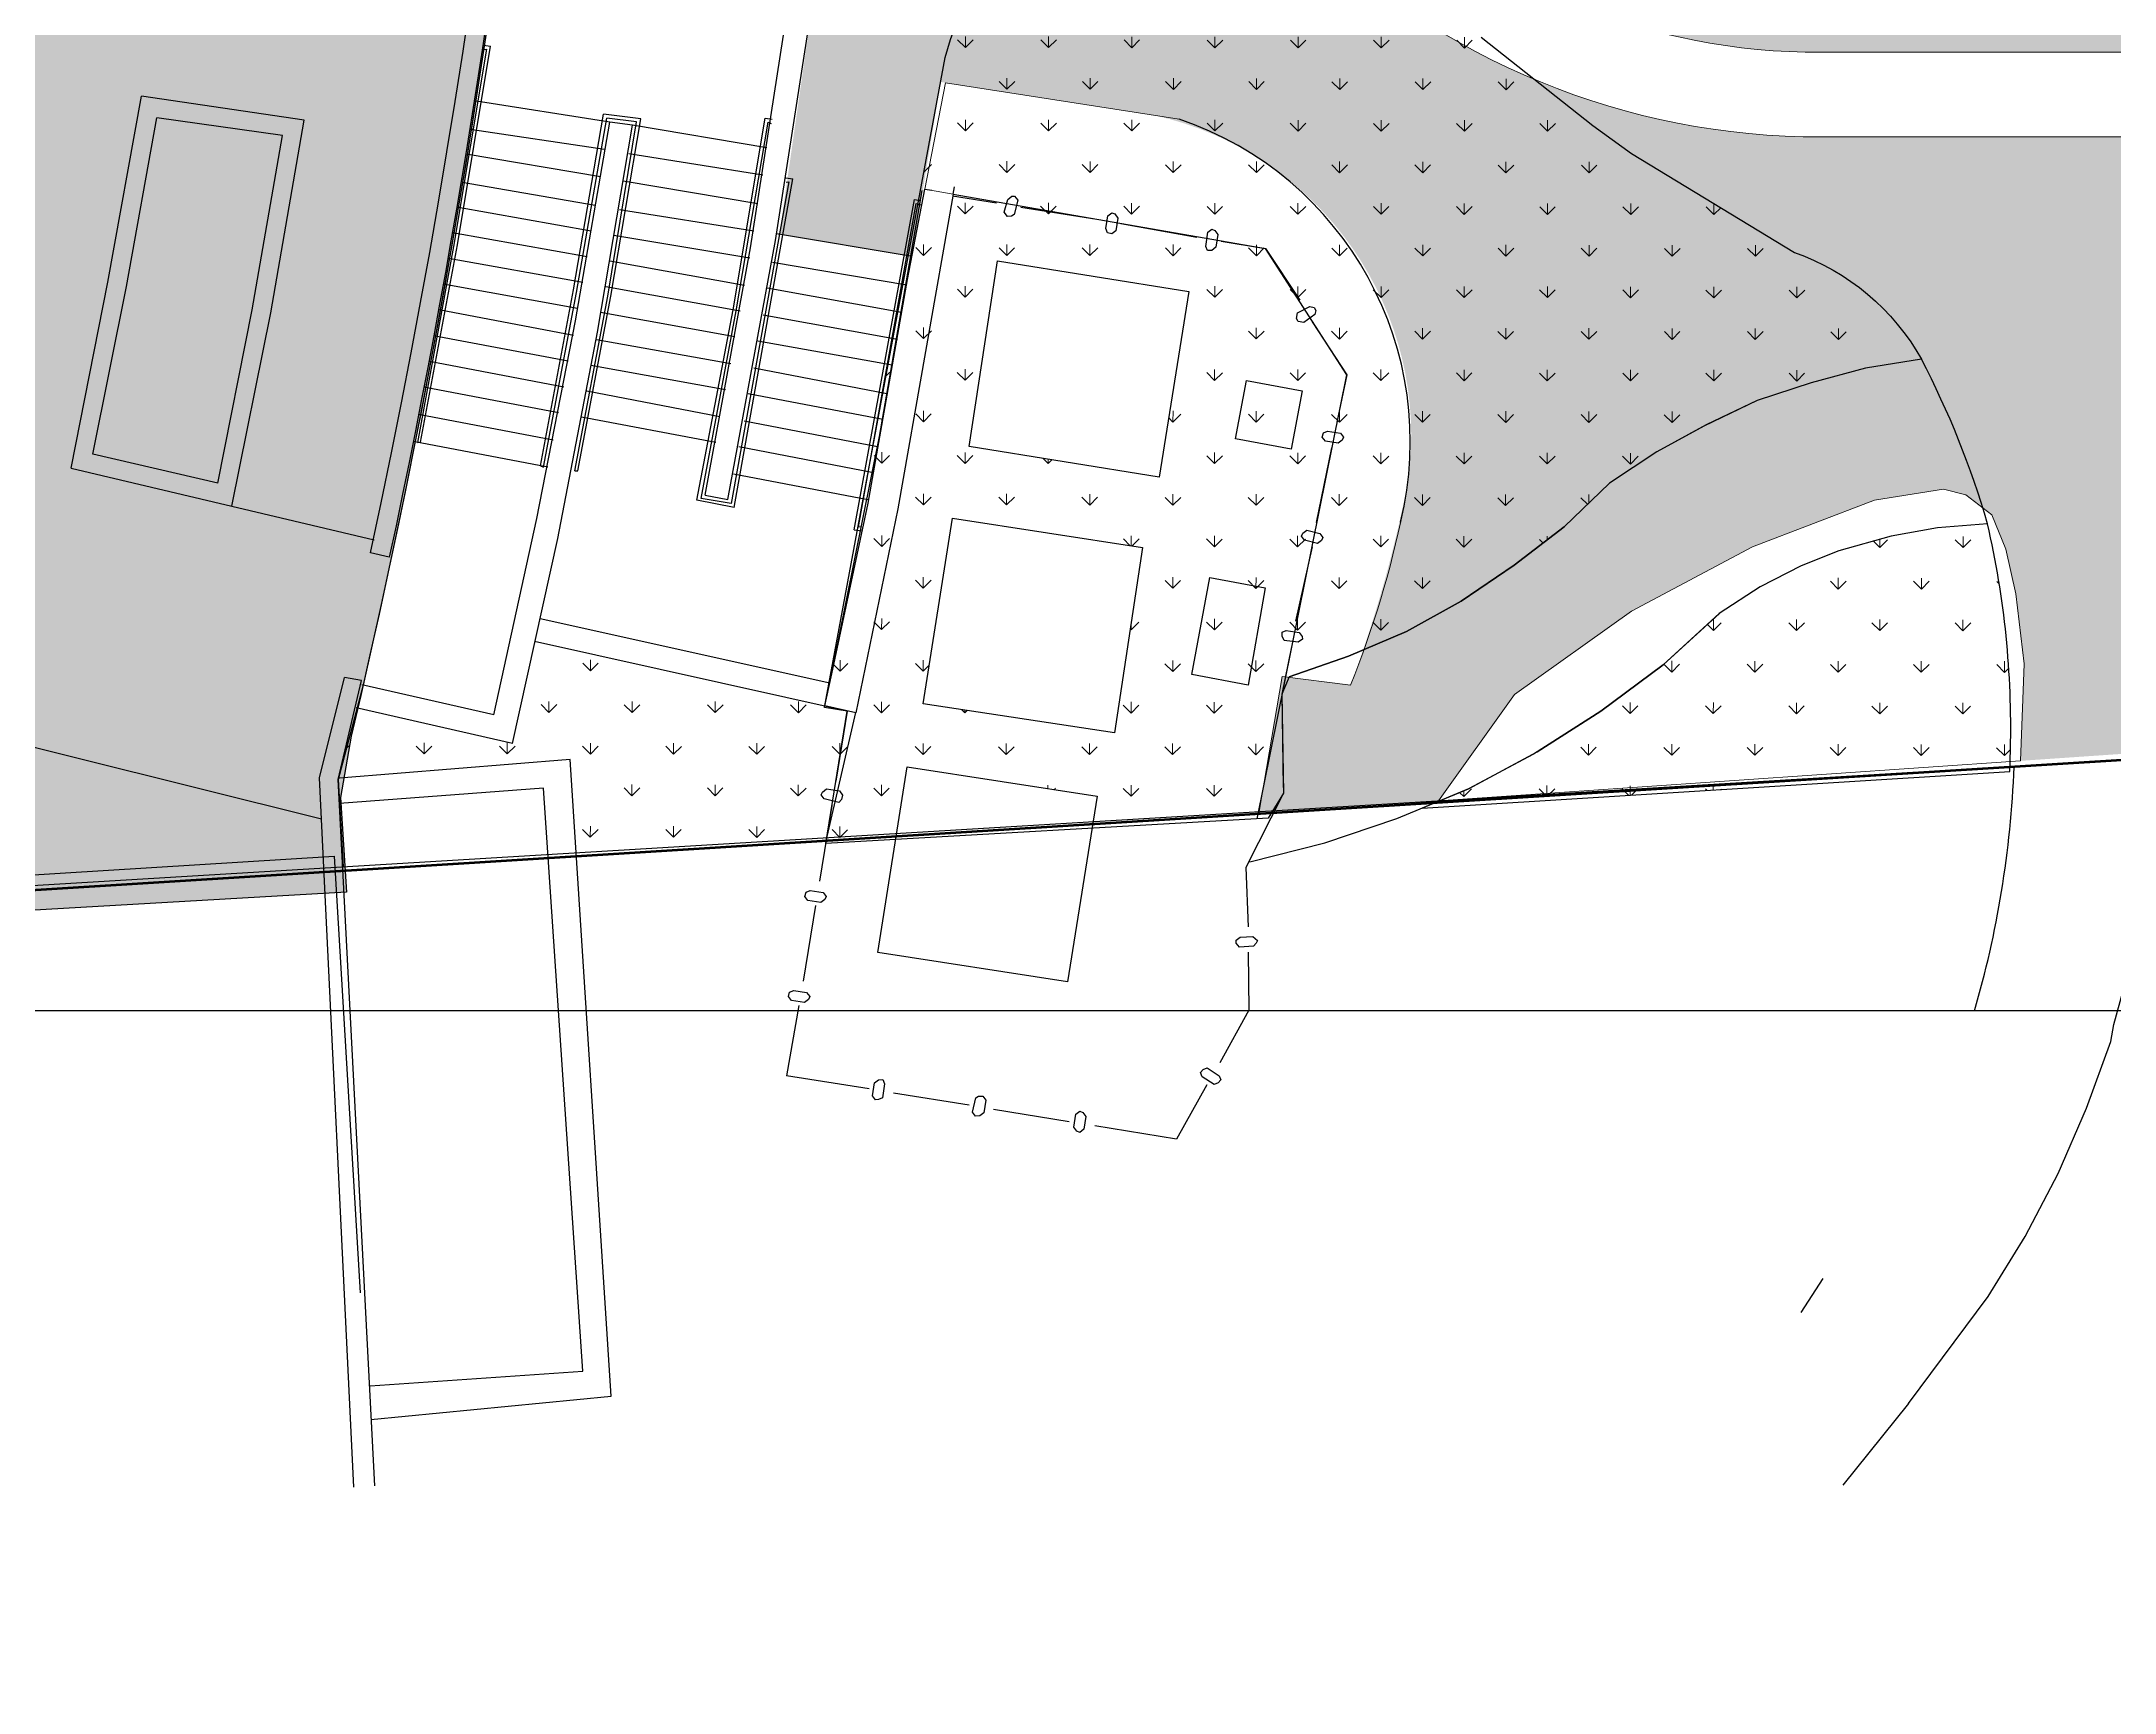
# Model space of a CAD drawing. Header units: inches. Extents: x -11331628 to 26860, y -6840660 to 4773.
# Drawn here: x 13452 to 14333, y -3942 to -3241 of the extents above; entities that cross this region are included whole.
import ezdxf
from ezdxf import colors
from ezdxf.entities.mleader import LeaderData, LeaderLine
from ezdxf.math import Vec2, Vec3

# ---------------------------------------------------------------- set-up
doc = ezdxf.new("R2010")
doc.units = ezdxf.units.IN
doc.header["$LTSCALE"] = 0.5
doc.header["$MEASUREMENT"] = 0
doc.linetypes.add('CENTER', pattern=[2, 1.25, -0.25, 0.25, -0.25])
doc.layers.get('Defpoints').update_dxf_attribs({"color": 140})
for name, color, linetype in [('A-HATH', 9, 'Continuous'), ('A-SITE-PROP-LINE', 7, 'CENTER'), ('DETL-1', 9, 'Continuous'), ('DETL-6', 1, 'Continuous')]:
    doc.layers.add(name, color=color, linetype=linetype)
doc.layers.add('HATCH', color=253, linetype='Continuous', lineweight=0)
doc.layers.add('TEXT 3', color=41, linetype='Continuous', lineweight=15)
doc.styles.add('TEXT-ITALIC', font='ariali.ttf')
pattern_1 = [(89.94000000000001, (-918872.1050187061, -566697.0482644358), (-17.65914782327995, 17.69617184098794), [4.6875, -30.667839075]), (44.94, (-918872.1050187061, -566697.0482644358), (-17.65914782793875, 17.69617184565651), [4.68749999999998, -20.31249999999992]), (134.9400000000001, (-918872.1050187061, -566697.0482644358), (-17.69617184565651, -17.65914782793875), [4.6875, -20.3125])]

# ---------------------------------------------------------------- blocks, each defined once
blk = doc.blocks.new('ex')
at = {"layer": 'DETL-1', "transparency": 33554488}
h = blk.add_hatch(color=256, dxfattribs=at)
h.dxf.hatch_style = 1
edge = h.paths.add_edge_path()
edge.add_line((11679.05595864026, 9997.981584719899), (11755.10392916552, 9968.879465242571))
edge.add_arc((9681.034861793341, 10820.49184126927), 2242.098600693537, 337.676955850562, 374.4965534315398)
edge.add_arc((7607.814866504273, 18543.44657927455), 8324.72615884803, 300.650435434316, 308.2343792137797)
edge.add_line((12759.81991063265, 12004.49332626192), (12691.55110441995, 12107.41835565044))
edge.add_line((12691.55110441995, 12107.41835565044), (13003.43832463512, 12362.66891124675))
edge.add_line((13003.43832463512, 12362.66891124675), (13047.12442511698, 12591.0847919499))
edge.add_line((13047.12442511698, 12591.0847919499), (13179.0774822059, 12593.29766929329))
edge.add_line((13179.0774822059, 12593.29766929329), (13191.01407257802, 12364.29819749592))
edge.add_line((13191.01407257802, 12364.29819749592), (12999.86289947581, 12199.75266634317))
edge.add_arc((9635.166459039863, 10823.49539779276), 3635.280760205489, -13.256982616046514, 22.245968186103823, ccw=False)
edge.add_line((13173.57178069566, 9989.856396067124), (13168.9751926354, 9963.845717357639))
edge.add_line((13168.9751926354, 9963.845717357639), (13171.49459367533, 9923.576092825439))
edge.add_line((13171.49459367533, 9923.576092825439), (11605.1284383098, 9833.156335381806))
edge.add_arc((10913.11531623793, 10242.53011132129), 804.0329903347356, 329.3927403861911, 342.2928252384337)
at = {"layer": 'DETL-1', "lineweight": 5, "transparency": 33554559}
h = blk.add_hatch(dxfattribs=at)
h.set_pattern_fill('GRASS', color=256, scale=25, angle=359.94)
h.set_pattern_definition(pattern_1)
h.paths.add_polyline_path([(13436.29814766402, 10113.05416298896), (13448.2314461751, 10191.94588355131), (13529.59662982318, 10178.95050647895), (13517.05126671839, 10100.032604278)], flags=16)
h.paths.add_polyline_path([(13416.64191987758, 10003.62426767573), (13429.17479803328, 10082.55319794657), (13509.89071205849, 10070.13121926033), (13497.95741123295, 9991.239498464674)], flags=16)
edge = h.paths.add_edge_path()
edge.add_line((13490.61024475199, 9964.335721637639), (13488.44975040687, 9950.729465117263))
edge.add_line((13488.44975040687, 9950.729465117263), (13563.33288409045, 9955.01725461572))
edge.add_line((13563.33288409045, 9955.01725461572), (13569.88391181334, 9965.644291112949))
edge.add_line((13569.88391181334, 9965.644291112949), (13569.08119550542, 10007.67916151002))
edge.add_line((13569.08119550542, 10007.67916151002), (13572.22092840293, 10015.0852811727))
edge.add_line((13572.22092840293, 10015.0852811727), (13597.53355571659, 10023.86703740636))
edge.add_line((13597.53355571659, 10023.86703740636), (13622.12321673784, 10034.40959342283))
edge.add_line((13622.12321673784, 10034.40959342283), (13645.37663855505, 10047.27677862375))
edge.add_line((13645.37663855505, 10047.27677862375), (13667.86988534577, 10062.50434559694))
edge.add_line((13667.86988534577, 10062.50434559694), (13689.10203623931, 10078.84562204527))
edge.add_line((13689.10203623931, 10078.84562204527), (13708.38590375238, 10097.47290709992))
edge.add_line((13708.38590375238, 10097.47290709992), (13728.60461625174, 10110.75388366036))
edge.add_line((13728.60461625174, 10110.75388366036), (13748.46798267887, 10121.69173107569))
edge.add_line((13748.46798267887, 10121.69173107569), (13771.12590114967, 10132.62957849103))
edge.add_line((13771.12590114967, 10132.62957849103), (13794.10287379261, 10140.06260719377))
edge.add_line((13794.10287379261, 10140.06260719377), (13817.16529260666, 10146.30896254925))
edge.add_line((13817.16529260666, 10146.30896254925), (13840.97685701397, 10150.18245221877))
edge.add_arc((13753.62064075944, 10101.07158258097), 100.2146996946673, 29.34429827770217, 70.5076252528401)
edge.add_line((13787.0604224661, 10195.54256772616), (13717.7284639815, 10237.51440803619))
edge.add_line((13717.7284639815, 10237.51440803619), (13701.35775009761, 10249.42726043535))
edge.add_line((13701.35775009761, 10249.42726043535), (13653.93344377688, 10287.06442425289))
edge.add_line((13653.93344377688, 10287.06442425289), (13623.96738179362, 10314.66189292276))
edge.add_arc((13533.34721999263, 10251.03732912806), 110.7253306290516, 35.07275575649092, 165.7255772800106)
edge.add_line((13426.04043461239, 10278.3384766181), (13374.66782664679, 10001.99649601714))
edge.add_line((13374.66782664679, 10001.99649601714), (13384.37413521061, 10000.41783444914))
edge.add_line((13384.37413521061, 10000.41783444914), (13375.23835273514, 9944.247008812781))
edge.add_line((13375.23835273514, 9944.247008812781), (13404.99093821502, 9945.950634412984))
edge.add_line((13404.99093821502, 9945.950634412984), (13409.88258013429, 9976.756971087125))
edge.add_line((13409.88258013429, 9976.756971087125), (13490.61024475199, 9964.335721637639))
h = blk.add_hatch(dxfattribs=at)
h.set_pattern_fill('GRASS', color=256, scale=25, angle=359.94)
h.set_pattern_definition(pattern_1)
edge = h.paths.add_edge_path()
edge.add_line((13628.82325530899, 9959.297549689589), (13878.58140172969, 9974.865507668284))
edge.add_line((13878.58140172969, 9974.865507668284), (13878.85711753912, 9984.294733823095))
edge.add_arc((13493.737431279, 9993.517854823898), 385.230111369931, 358.6281020356952, 372.9835967477106)
edge.add_line((13869.11891383057, 10080.06830983987), (13847.82283964121, 10078.47503179375))
edge.add_line((13847.82283964121, 10078.47503179375), (13828.20906143178, 10074.85025323118))
edge.add_line((13828.20906143178, 10074.85025323118), (13805.9418932723, 10068.67144283436))
edge.add_line((13805.9418932723, 10068.67144283436), (13789.91523750379, 10062.25344478484))
edge.add_line((13789.91523750379, 10062.25344478484), (13772.43435692551, 10053.35583459149))
edge.add_line((13772.43435692551, 10053.35583459149), (13755.10046341802, 10042.05869877798))
edge.add_line((13755.10046341802, 10042.05869877798), (13731.21888665223, 10020.13757107354))
edge.add_line((13731.21888665223, 10020.13757107354), (13704.78831194582, 10000.46423335704))
edge.add_line((13704.78831194582, 10000.46423335704), (13676.1427001855, 9982.224931703233))
edge.add_line((13676.1427001855, 9982.224931703233), (13648.52071030376, 9967.515139343617))
edge.add_line((13648.52071030376, 9967.515139343617), (13628.82325530899, 9959.297549689589))
h = blk.add_hatch(dxfattribs=at)
h.set_pattern_fill('GRASS', color=256, scale=25, angle=359.94)
h.set_pattern_definition(pattern_1)
h.paths.add_polyline_path([(13168.52559922737, 9971.99882457259), (13175.34262628338, 10001.97878570452), (13242.14739231541, 9986.788161420314), (13251.48929434208, 10030.04277956782), (13384.37420295862, 10000.41825768718), (13375.23835273514, 9944.247008812781), (13269.34468550744, 9937.439792182231), (13265.93307548106, 9979.836991442884)])
at = {"layer": 'HATCH', "transparency": 33554559}
h = blk.add_hatch(color=256, dxfattribs=at)
h.dxf.hatch_style = 1
edge = h.paths.add_edge_path()
edge.add_arc((18700504.22073473, -3561631.369366181), 19026195.59655109, 169.1721959884133, 169.1728963111256, ccw=False)
edge.add_line((13047.12442511698, 12591.0847919499), (12924.87562076767, 12583.81827887688))
edge.add_line((12924.87562076767, 12583.81827887688), (12918.41917347183, 12684.42387932521))
edge.add_line((12918.41917347183, 12684.42387932521), (12955.8764249554, 12689.46275507641))
edge.add_line((12955.8764249554, 12689.46275507641), (12955.8764249554, 12703.12107240856))
edge.add_line((12955.8764249554, 12703.12107240856), (13156.3021638343, 12881.90199929015))
edge.add_line((13156.3021638343, 12881.90199929015), (13136.77032485473, 12911.34905150445))
edge.add_line((13136.77032485473, 12911.34905150445), (13122.97192812207, 13133.40236349875))
edge.add_line((13122.97192812207, 13133.40236349875), (12924.14531823456, 13232.29204982641))
edge.add_line((12924.14531823456, 13232.29204982641), (12904.237081586, 13261.92630962753))
edge.add_line((12904.237081586, 13261.92630962753), (12791.3515867317, 13212.59063311764))
edge.add_line((12791.3515867317, 13212.59063311764), (12633.01709580441, 13383.59456626587))
edge.add_line((12633.01709580441, 13383.59456626587), (12535.35716973265, 13319.03767575305))
edge.add_line((12535.35716973265, 13319.03767575305), (12497.8100075584, 13376.94053285359))
edge.add_line((12497.8100075584, 13376.94053285359), (12012.29688951399, 13130.58934674551))
edge.add_line((12012.29688951399, 13130.58934674551), (11943.77471832346, 13229.97107565478))
edge.add_arc((14237.06598037777, 8973.850701413085), 4834.640157514305, 118.3167637950563, 122.655324039758)
edge.add_arc((17847.23012333371, 2841.593031629971), 11948.60594816515, 121.3636017984792, 121.7937479478427)
edge.add_line((11551.95111429396, 12997.31291270542), (11553.64444882046, 9864.166244942233))
edge.add_line((11553.64444882046, 9864.166244942233), (11605.1284383098, 9833.156335381806))
edge.add_arc((10912.97296754119, 10242.59395764468), 804.18801423497, 329.393989043174, 342.2915765814508)
edge.add_line((11679.05595864026, 9997.981584719902), (11755.01638230953, 9968.912967767952))
edge.add_arc((9681.949001378445, 10820.57796373318), 2241.192011237079, 337.6659848086089, 374.5002718027818)
edge.add_arc((6980.737022653229, 19457.81814454436), 9431.322806105274, 301.0958958073821, 307.7889188407133)
edge.add_line((12759.81991063265, 12004.49332626192), (12691.55110441995, 12107.41835565044))
edge.add_arc((247887.4608590392, -274957.1292062758), 371110.7252993863, 129.266009005449, 129.3282315217155, ccw=False)
at = {"layer": 'DETL-1'}
for points, elevation in [([(11652.84886910173, 9753.192340902504), (11652.84886910173, 9842.878196801052), (14723.6980822696, 10027.91934532666), (14757.81395183233, 10490.93321657721), (14773.2317736904, 10582.99782107752), (14781.46959472829, 10618.48919561324), (14778.49166807634, 10733.23938840982), (14787.60403177244, 11109.85162956436), (14788.3318208096, 11130.24011542083), (14830.77705216893, 11300.93673700123), (14869.27680381303, 11472.34093074482), (14915.33577369255, 11798.63382108119), (14910.96777369183, 12122.81382108275), (14873.65977368978, 12552.89382108096)], 17.79184173008159), ([(13333.70446718353, 10090.44809197872), (13353.92336003654, 10200.51493739132), (13371.10714519114, 10310.99532601405)], 192.6318417300816), ([(13323.9737918663, 10092.25179953704), (13343.29120222779, 10197.44759517378), (13359.62246827312, 10302.45807076984)], 192.6318417300816), ([(13231.04597117271, 10281.86265086667), (13217.01130282829, 10198.03721065755), (13201.74099387819, 10114.72517420892), (13202.94015330713, 10114.79959354485)], 192.6318417300816), ([(13202.94047464334, 10114.79961348691), (13218.77388322141, 10198.73668281238), (13232.77061432597, 10283.17346402449)], 192.6318417300816), ([(13229.24761744725, 10281.75086048739), (13231.04635888824, 10281.86248963413)], 192.6318417300816), ([(13229.73557053724, 10283.58680812507), (13232.77067772016, 10283.17327321396)], 192.6318417300816), ([(13054.5443392065, 10103.78436611027), (13070.06335818077, 10182.8986150397), (13084.39497781961, 10261.93917450454)], 192.6318417300816), ([(13153.55751063741, 10251.79824353271), (13084.39542855727, 10261.93960070056)], 192.6318417300816), ([(13283.47097550003, 10250.84362250432), (13225.80077182533, 10259.89251304795)], 192.6318417300816), ([(13054.54409931364, 10103.78461727202), (13122.8783975795, 10087.58479606715), (13139.41052910042, 10169.77135818049), (13153.55682868705, 10251.79806070663)], 192.6318417300816), ([(13063.79129159901, 10109.77515109459), (13078.00705487743, 10180.98396354116), (13090.9857185613, 10252.72968923166)], 192.6318417300816), ([(13144.34736696197, 10245.21956552803), (13090.98584057667, 10252.73016758606)], 192.6318417300816), ([(13234.18458913845, 9998.909834296726), (13252.44104122716, 10082.40718954818), (13268.87402949735, 10166.38146854046), (13283.47106535532, 10250.8437003261)], 192.6318417300816), ([(13242.14739231541, 9986.788161420314), (13261.38047343361, 10073.94565168703), (13278.18978423797, 10161.5546244182), (13293.1631442527, 10249.6515418472)], 192.6318417300816), ([(13254.06405914187, 10104.74250577768), (13268.0558348626, 10179.56055286159), (13280.84917974364, 10254.2924216907)], 192.6318417300816), ([(13255.30002233581, 10104.22908374218), (13269.32973735299, 10178.43579348915), (13282.16029175379, 10252.56808499089)], 192.6318417300816), ([(13268.61573778939, 10102.64786228554), (13282.65720928853, 10176.85530163481), (13294.88745425371, 10250.9621422275)], 192.6318417300816), ([(13269.81521855454, 10102.72230156365), (13283.84493352702, 10176.92901130782), (13296.60033906714, 10252.2722174712)], 192.6318417300816), ([(13296.60027608633, 10252.27211798185), (13280.84939894484, 10254.29227732174)], 192.6318417300816), ([(13294.88771319083, 10250.96205331053), (13282.16018493691, 10252.5679585947)], 192.6318417300816), ([(13350.27128612014, 10239.96565157157), (13293.16344964699, 10249.65132068359), (13283.47103163015, 10250.84367937681)], 192.6318417300816), ([(13336.32526157595, 10087.01106120861), (13320.48820804336, 10090.2296408441), (13335.9073557319, 10171.1433573644), (13349.49055620571, 10252.54501871467)], 192.6318417300816), ([(13359.58251710827, 10225.52031012595), (13335.01462176136, 10088.73585723672), (13322.24988602273, 10090.94132582115), (13337.14387193179, 10170.61867669591), (13350.80148919727, 10250.82118208735)], 192.6318417300816), ([(13349.49061265387, 10252.54506973939), (13352.5257194745, 10252.13154067337)], 192.6318417300816), ([(13350.80140216797, 10250.82075127592), (13352.0377666362, 10250.2955882587)], 192.6318417300816), ([(13116.85044971291, 10097.43057500902), (13131.51622332641, 10171.08667114045), (13144.34678004725, 10245.21896278619)], 192.6318417300816), ([(13281.17865773019, 10239.28912753466), (13224.14523974838, 10247.77563134248)], 192.6318417300816), ([(13222.37875920496, 10237.44569581799), (13279.49834950463, 10227.76076084672)], 192.6318417300816), ([(13291.50859475284, 10237.52264233637), (13348.57922029713, 10228.43655521218)], 192.6318417300816), ([(13220.72390289019, 10225.3170208765), (13277.2439147442, 10215.59487636055)], 192.6318417300816), ([(13289.21695035588, 10225.95633633498), (13346.33581109505, 10216.28315789293)], 192.6318417300816), ([(13336.32521984141, 10087.01119168818), (13361.30737843955, 10226.81899757421)], 192.6318417300816), ([(13358.27236540764, 10227.23244221013), (13361.30747691283, 10226.81891343445)], 192.6318417300816), ([(13358.38326480784, 10225.44545957102), (13359.58242887698, 10225.51987919508)], 192.6318417300816), ([(13358.38370532947, 10225.44534815189), (13359.58274357681, 10225.51975996739)], 192.6318417300816), ([(13218.36958766644, 10214.950793722), (13275.51463367391, 10204.66554849286)], 192.6318417300816), ([(13253.88024361871, 10039.80966774868), (13377.00950806457, 10012.58866797986), (13398.16286731578, 10117.29651055944), (13416.31832934121, 10221.81830367323)], 192.6318417300816), ([(13287.56209524019, 10213.82766155717), (13344.64374530498, 10204.75406028138)], 192.6318417300816), ([(13387.40008896702, 10077.55287850618), (13412.9556442096, 10218.0099633127)], 192.6318417300816), ([(13389.12436639992, 10078.86378788348), (13413.65505654315, 10216.24782432516)], 192.6318417300816), ([(13412.95569652968, 10218.01000579545), (13415.3794766897, 10217.55853572144)], 192.6318417300816), ([(13413.65514881172, 10216.24774562305), (13415.49110576158, 10215.75979548488)], 192.6318417300816), ([(13429.08412635975, 10219.60139381576), (13447.90732186808, 10216.56813295552)], 192.6318417300816), ([(13458.23701494324, 10214.80120572965), (13490.42525548764, 10209.587929425)], 192.6318417300816), ([(13500.75557477885, 10207.82176338176), (13532.96926854978, 10202.00817783019)], 192.6318417300816), ([(13216.64031894758, 10204.02108711952), (13273.78536607054, 10193.73584195965)], 192.6318417300816), ([(13285.2449976585, 10202.8616648502), (13342.95168409191, 10193.22496541734)], 192.6318417300816), ([(13354.33689514195, 10203.54994761751), (13412.04431349804, 10193.90149184647)], 192.6318417300816), ([(13543.29918954344, 10200.24152004875), (13562.12238501009, 10197.20825914124), (13576.71388987937, 10175.26562691287)], 192.6318417300816), ([(13214.91104809809, 10193.09157074015), (13272.0678481365, 10182.80705491656)], 192.6318417300816), ([(13283.51499372939, 10191.94390469236), (13340.66003617024, 10181.65865919721)], 192.6318417300816), ([(13352.68202881523, 10191.42123192309), (13409.78986511423, 10181.73556633881)], 192.6318417300816), ([(13212.59447643088, 10182.12516921228), (13269.73893808384, 10171.85173538845)], 192.6318417300816), ([(13281.78571931048, 10181.01438809156), (13338.94251939616, 10170.72987222595)], 192.6318417300816), ([(13350.35267776282, 10180.4544465086), (13407.4977236838, 10170.1692012294)], 192.6318417300816), ([(13210.86543739374, 10171.19575921661), (13268.04682252273, 10160.32271732488)], 192.6318417300816), ([(13279.46862172903, 10170.04839138459), (13336.61366646256, 10159.76314719608)], 192.6318417300816), ([(13348.67287901658, 10168.92617871257), (13405.81719062579, 10158.65269074303)], 192.6318417300816), ([(13582.09325606268, 10165.98117967549), (13596.72124107086, 10143.45072303217), (13592.56323985182, 10123.35395232558)], 192.6318417300816), ([(13208.53653009815, 10160.22897769271), (13265.71791406403, 10149.3559357734)], 192.6318417300816), ([(13277.77655706877, 10158.51929505244), (13334.92087099535, 10148.24580727139)], 192.6318417300816), ([(13346.34329651351, 10157.97120891272), (13403.48834244892, 10147.68596484377)], 192.6318417300816), ([(13206.80648278011, 10149.3111747555), (13264.00036525141, 10138.42709490301)], 192.6318417300816), ([(13275.44770300234, 10147.55256878764), (13332.59201820552, 10137.27907992136)], 192.6318417300816), ([(13344.65123049912, 10146.44211491528), (13401.23390440977, 10135.52007545128)], 192.6318417300816), ([(13840.97685701408, 10150.18245221877), (13817.16529260666, 10146.30896254925), (13794.10287379261, 10140.06260719377), (13771.12590114967, 10132.62957849103), (13749.52238331185, 10122.27234127995), (13728.60461625174, 10110.75388366036), (13708.38630136879, 10097.47316828049)], 192.6318417300816), ([(13204.48933243667, 10138.34526681649), (13261.67173474023, 10127.46047455438)], 192.6318417300816), ([(13273.73018503838, 10136.62378295202), (13330.31212908597, 10125.71350344753)], 192.6318417300816), ([(13342.33413190147, 10135.47611581621), (13399.51638753371, 10124.59129084745)], 192.6318417300816), ([(13202.19763550858, 10126.77889502892), (13259.38003792867, 10115.89410160953)], 192.6318417300816), ([(13271.40133111862, 10125.65705432259), (13328.58285369849, 10114.78398441261)], 192.6318417300816), ([(13340.64206606403, 10123.94701824657), (13397.22400986563, 10113.03674342954)], 192.6318417300816), ([(13116.85034570921, 10097.43100735713), (13063.7907273393, 10109.77545929891)], 192.6318417300816), ([(13199.9062626755, 10115.212011569), (13257.0994148133, 10104.33969997748)], 192.6318417300816), ([(13338.31321305813, 10112.98029437666), (13394.89516033997, 10102.07001977559)], 192.6318417300816), ([(13590.23443522685, 10112.38751412468), (13583.78478987139, 10080.72443393902)], 192.6318417300816), ([(13254.06582839842, 10104.74230975442), (13255.30120451361, 10104.22888953512)], 192.6318417300816), ([(13268.61605164918, 10102.64783021091), (13269.815211078, 10102.72224954695)], 192.6318417300816), ([(13336.02156899389, 10101.41398373764), (13393.21485455133, 10090.54165207448)], 192.6318417300816), ([(13323.97354751461, 10092.25173282), (13333.70390720977, 10090.44803810195)], 192.6318417300816), ([(13572.22092840293, 10015.0852811727), (13597.53355571659, 10023.86703740636), (13622.12321673784, 10034.40959342283), (13645.37663855505, 10047.27677862375), (13667.86988534577, 10062.50434559694), (13689.10203623931, 10078.84562204527), (13708.38661151853, 10097.47359076788)], 192.6318417300816), ([(13122.8783975795, 10087.58479606715), (13183.26932010761, 10073.29956794279)], 192.6318417300816), ([(13387.4001504654, 10077.55292393214), (13390.43525284723, 10077.1393898875)], 192.6318417300816), ([(13389.12402072452, 10078.86397609073), (13390.32318010876, 10078.93839542398)], 192.6318417300816), ([(13582.01831146641, 10070.39395081676), (13574.96908642162, 10038.69366091995)], 192.6318417300816), ([(13921.49802979859, 9860.018515707277), (13922.85025287533, 9867.325101012764), (13931.66173693488, 9899.724843074851), (13938.59933192187, 9933.223869608533), (13943.73891972479, 9966.599512011795), (13946.49121411875, 9999.838807561136), (13947.39653455707, 10033.55355962511), (13945.87734911471, 10067.73155147506)], 192.6318417300816), ([(13555.46529749184, 9936.496231455058), (13587.42420783252, 9944.486675435495), (13618.04687896647, 9954.801748645077), (13648.52071030376, 9967.515139343617), (13677.59757485843, 9983.151282945117), (13704.78831194582, 10000.46423335704), (13731.21888665223, 10020.13757107354), (13755.10229510799, 10042.0603801037)], 192.6318417300816), ([(12844.28401656515, 10033.62746043462), (13160.93829548926, 9954.763804818438)], 192.6318417300816), ([(13384.37436770528, 10000.41778261743), (13251.48929434208, 10030.04277956782)], 192.6318417300816), ([(13573.23919657743, 10027.77593458135), (13569.08119550542, 10007.67916151002), (13569.73537608361, 9968.0422976872)], 192.6318417300816), ([(13160.10579543325, 9972.077956021465), (13170.67200690225, 10014.80690779647)], 192.6318417300816), ([(13183.5844485019, 9671.1511337122), (13167.96292121228, 9971.362144466657), (13177.96603196542, 10013.46606213302)], 192.6318417300816), ([(13177.9679016268, 10013.46576023282), (13170.67367403672, 10014.806970903)], 192.6318417300816), ([(13234.18585580561, 9998.909855619706), (13178.08025417055, 10011.65536229772)], 192.6318417300816), ([(13242.14912986927, 9986.787914026812), (13175.68796292747, 10001.90026094479)], 192.6318417300816), ([(13384.37420295862, 10000.41825768718), (13379.61166760765, 9970.665546738011)], 192.6318417300816), ([(13181.83809078668, 9699.295983959506), (13284.01363629437, 9709.248289322764), (13266.61571360015, 9979.891921841358), (13168.52559922737, 9971.99882457259)], 192.6318417300816), ([(13174.60267761649, 9670.594564021034), (13160.10572149706, 9972.078302985574)], 192.6318417300816), ([(13181.54520037674, 9713.711723820357), (13271.93944293886, 9719.911640157508), (13255.35372646231, 9967.769299910455), (13168.59489688053, 9961.181300465301)], 192.6318417300816), ([(13377.84535566493, 9960.335250864788), (13372.63134980536, 9928.158766760658)], 192.6318417300816), ([(13569.88391181334, 9965.644291112949), (13553.81553819924, 9933.98616555571), (13554.77657566857, 9908.80187947343)], 192.6318417300816), ([(13370.86454808464, 9917.828836878929), (13365.65127178011, 9885.640596334408)], 192.6318417300816), ([(13554.84601255026, 9897.984069918799), (13555.17026065787, 9873.362153906659), (13542.72977315643, 9850.945702948658)], 192.6318417300816), ([(13363.88506797686, 9875.310886210813), (13358.5111964546, 9845.52023594785)], 192.6318417300816), ([(13835.46158356763, 9706.201334239267), (13869.31347093355, 9751.579158502216), (13885.15363199132, 9777.216032793563), (13899.13312045784, 9803.929414156177), (13911.22769432593, 9831.729591571195), (13921.49807346667, 9860.018451501783)], 192.6318417300816), ([(13393.73458343089, 9839.89309469569), (13358.51123591928, 9845.519902431108)], 192.6318417300816), ([(13436.25253409901, 9832.91361458791), (13404.06429351013, 9838.126890889653)], 192.6318417300816), ([(13537.30366827707, 9841.580776250972), (13524.31183748852, 9818.540024294103), (13489.68807082899, 9824.20404176815)], 192.6318417300816), ([(13478.75891028039, 9825.93341617233), (13446.57066968872, 9831.146692518661)], 192.6318417300816), ([(13799.10105847226, 9759.247781716338), (13789.77505291588, 9744.837370593617)], 192.6318417300816), ([(13835.46173375923, 9706.201045351736), (13807.56236265585, 9671.40113737055)], 192.6318417300816)]:
    blk.add_lwpolyline(points, dxfattribs=dict(at, elevation=elevation))
for points, elevation in [([(11679.05595864026, 9997.981584719899), (11755.10392916552, 9968.879465242571, 0.1620524130759821), (11851.7510966557, 11381.73792182298, 0.03310328119092808), (12759.81991063265, 12004.49332626192), (12691.55110441995, 12107.41835565044), (13003.43832463512, 12362.66891124675), (13047.12442511698, 12591.0847919499), (13179.0774822059, 12593.29766929329), (13191.01407257802, 12364.29819749592), (12999.86289947581, 12199.75266634317, -0.1561620086163048), (13173.57178069566, 9989.856396067124), (13168.9751926354, 9963.845717357639), (13171.49459367533, 9923.576092825439), (11605.1284383098, 9833.156335381806, 0.05634675812005387), (11679.05595864026, 9997.981584719899)], 198.5238567520891), ([(12696.77908754543, 11809.89924287172), (12821.86051289443, 11906.033179969), (12931.26632381192, 11741.4849957042), (13138.25884645103, 11796.41592227568, -0.1210821727865386), (13189.74996845537, 10065.8886425477), (13181.81821877273, 10067.80385913693, 0.0963574329760953), (13209.4023281091, 11444.34796553483)], 192.6318417300816), ([(13572.22092840293, 10015.0852811727), (13569.08119550542, 10007.67916151002), (13569.88391181334, 9965.644291112949), (13563.33288409045, 9955.01725461572), (13375.23835273514, 9944.247008812781), (13384.37413521061, 10000.41783444914), (13374.66782664679, 10001.99649601714), (13426.04043461239, 10278.3384766181, -0.6410820994186465), (13623.96738179362, 10314.66189292288)], 192.6318417300816), ([(13653.93344377688, 10287.06442425289), (13701.35775009761, 10249.42726043535), (13717.7284639815, 10237.51440803619), (13787.0604224661, 10195.54256772616, -0.1815655039002355), (13840.97685701408, 10150.18245221877), (13817.16529260666, 10146.30896254925), (13794.10287379261, 10140.06260719377), (13771.12590114967, 10132.62957849103), (13748.46798267887, 10121.69173107569), (13728.60461625174, 10110.75388366036), (13708.38590375238, 10097.47290709992), (13689.10203623931, 10078.84562204527), (13667.86988534577, 10062.50434559694), (13645.37663855505, 10047.27677862375), (13622.12321673784, 10034.40959342283), (13597.53355571659, 10023.86703740636), (13572.22092840293, 10015.0852811727)], 192.6318417300816), ([(13869.11891383057, 10080.06830983987, 0.04987290664092445), (13840.97685701408, 10150.18245221877)], 192.6318417300816)]:
    blk.add_lwpolyline(points, format="xyb", dxfattribs=dict(at, elevation=elevation))
at = {"layer": 'DETL-1', "elevation": 192.6318417300816}
for points in [[(13452.47553723046, 10210.84419172914), (13451.16474884617, 10212.56851147225), (13452.61757409069, 10218.06387157499), (13454.341893831, 10219.37466000386), (13455.54105317065, 10219.4490793342), (13456.85184155494, 10217.7247595911), (13455.42446958701, 10211.62909015471), (13454.26251982475, 10210.95509112666)], [(13494.98191341196, 10203.86399331356), (13494.2714343669, 10205.61376624408), (13495.13570670943, 10211.08440275903), (13496.86002644998, 10212.39519118779), (13498.09639550067, 10211.87003082892), (13499.40718388496, 10210.14571108593), (13498.54218189799, 10204.68683100555), (13496.817862155, 10203.37604262138)], [(13537.53771178596, 10196.28450604545), (13536.82650313861, 10198.04603545804), (13537.65429545877, 10204.10449523053), (13539.37861520177, 10205.41528361459), (13540.60322777074, 10204.88939365354), (13541.91401611032, 10203.16507390729), (13541.04901416806, 10197.70619382994), (13539.3364508622, 10196.39613504527)], [(13436.29814766402, 10113.05416298896), (13448.2314461751, 10191.94588355131), (13529.59662982318, 10178.95050647895), (13517.05126671839, 10100.032604278)], [(13575.39817867867, 10167.37153071799), (13575.84891974888, 10169.80705915583), (13581.08454178189, 10172.53953536349), (13582.92122012723, 10172.03982818923), (13583.59448955042, 10170.88963495363), (13583.10653885812, 10169.05368621059), (13578.50770613909, 10165.75883997481), (13576.07217774875, 10166.20958100311)], [(13586.82808180604, 10118.78491002198), (13588.58961121304, 10119.49611875862), (13594.04849125151, 10118.63111672427), (13595.35927963568, 10116.90679698117), (13594.83411927669, 10115.67042793036), (13593.12082641336, 10114.37212563078), (13587.65091945332, 10115.22464153315), (13586.34013106915, 10116.94896127626)], [(13416.64191987758, 10003.62426767573), (13429.17479803328, 10082.55319794657), (13509.89071205849, 10070.13121926033), (13497.95741123295, 9991.239498464674)], [(13578.04835770509, 10076.16685602412), (13579.77267744808, 10077.47764440817), (13585.2812532795, 10076.00203584955), (13586.59131201668, 10074.28947258571), (13586.05439517586, 10073.05237393249), (13584.3418319119, 10071.74231519532), (13578.83398573027, 10073.20616723008), (13577.53495378358, 10074.93121657281)], [(13569.2327603843, 10034.13670114677), (13570.9942897523, 10034.84790979145), (13576.46492631195, 10033.98363745159), (13577.77571469589, 10032.25931770849), (13577.85013402925, 10031.06015832413), (13576.12581428614, 10029.74936994007), (13570.06735451377, 10030.57716226036), (13569.34438938411, 10032.33796207053)], [(13397.34970197847, 9897.828040816406), (13409.88258013429, 9976.756971087241), (13490.61024475199, 9964.335721637755), (13478.07737012367, 9885.406791541078)], [(13373.87540194808, 9966.108156074937), (13375.59972164369, 9967.418944500903), (13381.05860172698, 9966.553942469349), (13382.36939011103, 9964.82962272624), (13381.89319590103, 9962.99440358561), (13380.76845584713, 9961.720824912707), (13374.66102992589, 9963.147467322699), (13373.35024158933, 9964.871787024014)], [(13366.89595960019, 9923.589596239202), (13368.65748900998, 9924.300804931372), (13374.12812557243, 9923.436532546817), (13375.42715747174, 9921.711483245883), (13374.90126755795, 9920.486870635235), (13373.18870425233, 9919.17681185068), (13367.71806768977, 9920.041084235352), (13366.40800895283, 9921.75364749907)], [(13549.71514412117, 9903.070954295741), (13551.4394638644, 9904.38174268003), (13556.83568109347, 9904.716629679715), (13558.7342926877, 9903.02879000076), (13558.22015916669, 9901.804906987054), (13557.09541915738, 9900.531328316945), (13551.0996222363, 9900.159231650578), (13549.78956345442, 9901.871794911502)], [(13359.91587032782, 9881.071607766724), (13361.67739973773, 9881.78281645866), (13367.14730665294, 9880.930300553497), (13368.44706819937, 9879.193494773288), (13367.92117823808, 9877.968882204434), (13366.20861497984, 9876.658823378202), (13360.7379784146, 9877.523095807344), (13359.42719003322, 9879.24741550575)], [(13399.50687947354, 9843.863010652647), (13400.20633172811, 9842.100751643236), (13399.37926900744, 9836.03053543326), (13397.62949607984, 9835.320056343618), (13396.43033669548, 9835.245637010368), (13395.11954831131, 9836.969956753477), (13395.98382069866, 9842.440593271218), (13397.69638395981, 9843.750652052979)], [(13535.69551302722, 9848.10138659976), (13537.4570424369, 9848.81259529158), (13542.47693797372, 9845.512794471979), (13543.17566058141, 9843.76229194196), (13542.05092053019, 9842.48871322447), (13540.30187720232, 9841.766477697463), (13535.28198166817, 9845.066278472477), (13534.57077302082, 9846.827807884947)], [(13442.01401176743, 9836.870628585508), (13443.32407059366, 9835.158065327261), (13442.45979816452, 9829.687428762256), (13440.7347488637, 9828.388396862829), (13438.93600978734, 9828.276767863012), (13437.6259510057, 9829.989331124052), (13439.05259341557, 9836.096757045183), (13440.21527273554, 9836.758999588485)], [(13484.53124412763, 9829.902722964696), (13485.83027602973, 9828.177673619175), (13484.97776012725, 9822.707766659143), (13483.25344038146, 9821.396978319557), (13482.01707137501, 9821.92213868122), (13480.70628299375, 9823.646458379742), (13481.5712849806, 9829.105338460002), (13483.29560472382, 9830.416126844291)]]:
    blk.add_lwpolyline(points, close=True, dxfattribs=at)
blk.add_lwpolyline([(13628.82325530899, 9959.297549689589), (13878.58140172969, 9974.865507668284), (13878.85711753912, 9984.294733823095, 0.06271971002323373), (13869.11891383057, 10080.06830983987), (13847.82283964121, 10078.47503179375), (13828.20906143178, 10074.85025323118), (13805.9418932723, 10068.67144283436), (13789.91523750379, 10062.25344478484), (13772.43435692551, 10053.35583459149), (13755.10046341802, 10042.05869877798), (13731.21888665223, 10020.13757107354), (13704.78831194582, 10000.46423335704), (13676.1427001855, 9982.224931703233), (13648.52071030376, 9967.515139343617)], format="xyb", close=True, dxfattribs=at)
at = {"layer": 'DETL-1', "ltscale": 0.6, "elevation": 192.6318417300816}
blk.add_lwpolyline([(11924.45606705322, 9898.993878485453), (11999.22714743713, 9866.364139894657), (13166.37271892975, 9938.796709243026), (13177.37078724543, 9753.192340902504)], dxfattribs=at)
blk = doc.blocks.new('qq')
at = {"layer": 'A-HATH', "lineweight": 5, "true_color": 0xf7f281, "transparency": 33554559}
h = blk.add_hatch(color=51, dxfattribs=at)
h.dxf.hatch_style = 1
edge = h.paths.add_edge_path()
edge.add_line((13075.95132359969, 2572.077321383511), (12988.71303758399, 2580.592515783725))
edge.add_arc((9968.387746421247, 2923.366612686234), 3039.713628936885, 351.83877911326925, 353.52525462855635, ccw=False)
edge.add_line((12977.31679342987, 2491.851913038057), (13109.97858541462, 2472.841981163093))
edge.add_line((13109.97858541462, 2472.841981163093), (13094.46998300018, 2365.18576472501))
edge.add_line((13094.46998300018, 2365.18576472501), (13150.75678642261, 2355.774830242321))
edge.add_line((13150.75678642261, 2355.774830242321), (13162.98367244932, 2429.813020389596))
edge.add_line((13162.98367244932, 2429.813020389596), (13253.57865145303, 2415.722198364663))
edge.add_arc((13223.5441834566, 2279.551338324869), 139.4437965339647, -8.129099076197008, 77.5617306694275, ccw=False)
edge.add_arc((12834.57154210416, 2361.98006953181), 536.8231236017925, 339.4615483813264, 349.03088130251365, ccw=False)
edge.add_line((13337.27255151143, 2173.643240487427), (13308.14392893346, 2177.118435429761))
edge.add_line((13308.14392893346, 2177.118435429761), (13298.23971133662, 2118.850780285793))
edge.add_line((13298.23971133662, 2118.850780285793), (13374.611276472, 2124.250927743027))
edge.add_line((13374.611276472, 2124.250927743027), (13406.89037268808, 2169.479987023389))
edge.add_line((13406.89037268808, 2169.479987023389), (13456.57572800493, 2204.78364881686))
edge.add_line((13456.57572800493, 2204.78364881686), (13508.06580765186, 2232.153196981168))
edge.add_line((13508.06580765186, 2232.153196981168), (13559.93227911381, 2251.987279776475))
edge.add_line((13559.93227911381, 2251.987279776475), (13589.25770670002, 2256.725719783448))
edge.add_line((13589.25770670002, 2256.725719783448), (13598.78832833668, 2254.36262384056))
edge.add_line((13598.78832833668, 2254.36262384056), (13609.83348421766, 2245.805577639481))
edge.add_line((13609.83348421766, 2245.805577639481), (13615.82453364706, 2231.2056003753))
edge.add_line((13615.82453364706, 2231.2056003753), (13619.99875368564, 2212.202739322549))
edge.add_line((13619.99875368564, 2212.202739322549), (13623.58565141646, 2182.440763920536))
edge.add_line((13623.58565141646, 2182.440763920536), (13621.99508860301, 2141.209025023496))
edge.add_line((13621.99508860301, 2141.209025023496), (13688.78644517007, 2145.787555495735))
edge.add_line((13688.78644517007, 2145.787555495735), (13693.91413066926, 2226.734939994289))
edge.add_arc((13768.90210885153, 2218.14047990486), 75.47888192132648, 99.93806470585997, 173.4617919703257, ccw=False)
edge.add_line((13755.87569741819, 2292.486792666576), (13914.60180796088, 2292.467271267444))
edge.add_line((13914.60180796088, 2292.467271267444), (13914.60254772793, 2294.982226768721))
edge.add_line((13914.60254772793, 2294.982226768721), (13836.60254689144, 2294.982226768834))
edge.add_line((13836.60254689144, 2294.982226768834), (13836.60254689144, 2296.482226768834))
edge.add_line((13836.60254689144, 2296.482226768834), (13914.64884313887, 2296.538077277351))
edge.add_line((13914.64884313887, 2296.538077277351), (13914.55625064403, 2348.757142338472))
edge.add_line((13914.55625064403, 2348.757142338472), (13837.10254689144, 2348.70129182995))
edge.add_line((13837.10254689144, 2348.70129182995), (13837.10254689145, 2350.173366575689))
edge.add_line((13837.10254689145, 2350.173366575689), (13914.60254689144, 2350.285067592733))
edge.add_line((13914.60254689144, 2350.285067592733), (13914.60254689144, 2402.731782719949))
edge.add_line((13914.60254689144, 2402.731782719949), (13836.60254709784, 2402.731782719949))
edge.add_line((13836.60254709784, 2402.731782719949), (13836.60254689149, 2404.231782719946))
edge.add_line((13836.60254689149, 2404.231782719946), (13914.60254531923, 2404.231782719946))
edge.add_line((13914.60254531923, 2404.231782719946), (13914.60254846365, 2406.4823152714))
edge.add_line((13914.60254846365, 2406.4823152714), (13836.66975861126, 2406.482408213769))
edge.add_line((13836.66975861126, 2406.482408213769), (13836.60253676953, 2440.447866363662))
edge.add_line((13836.60253676953, 2440.447866363662), (13830.60253676952, 2440.447866363671))
edge.add_line((13830.60253676952, 2440.447866363671), (13830.6025364944, 2442.447853983022))
edge.add_line((13830.6025364944, 2442.447853983022), (13740.35255000148, 2442.447853983022))
edge.add_line((13740.35255000148, 2442.447853983022), (13740.60255000148, 2406.317979964964))
edge.add_line((13740.60255000148, 2406.317979964964), (13523.31068256092, 2406.646837801162))
edge.add_arc((13536.49173342136, 2717.21843109027), 310.8511776717605, 181.0073397330316, 267.5697531872205, ccw=False)
edge.add_line((13225.68859740884, 2711.753515290204), (13225.38196540614, 3172.039471575024))
edge.add_line((13225.38196540614, 3172.039471575024), (13225.45278479129, 3371.913554872897))
edge.add_line((13225.45278479129, 3371.913554872897), (13225.45278479129, 3767.986885314375))
edge.add_arc((13284.84784168795, 4455.781911676245), 690.3548153463424, 249.1865682362481, 265.06442427220475, ccw=False)
edge.add_arc((11683.88224575028, 3268.075005310793), 1460.146316043865, 4.077822436711813, 21.80640749945468, ccw=False)
edge.add_line((13140.3320303138, 3371.907992850165), (13140.3320303138, 2970.501117786733))
edge.add_line((13140.3320303138, 2970.501117786733), (13078.82835838282, 2970.501117786733))
edge.add_line((13078.82835838282, 2970.501117786733), (13068.35560168467, 2970.501117786733))
edge.add_line((13068.35560168467, 2970.501117786733), (13067.9754951466, 2993.550953828837))
edge.add_line((13067.9754951466, 2993.550953828837), (13012.21262794665, 2992.39051334885))
edge.add_line((13012.21262794665, 2992.39051334885), (13011.7147713951, 2956.622344234367))
edge.add_line((13011.7147713951, 2956.622344234367), (13011.07051867015, 2908.344320445662))
edge.add_line((13011.07051867015, 2908.344320445662), (13009.74071266015, 2883.273500275673))
edge.add_line((13009.74071266015, 2883.273500275673), (13065.57601246821, 2880.581592792054))
edge.add_line((13065.57601246821, 2880.581592792054), (13066.19391352266, 2899.573177247648))
edge.add_line((13066.19391352266, 2899.573177247648), (13077.78602902127, 2898.958095834698))
edge.add_line((13077.78602902127, 2898.958095834698), (13140.58203031369, 2898.958095834698))
edge.add_line((13140.58203031369, 2898.958095834698), (13140.58203031369, 2654.47666810056))
edge.add_arc((13050.01030059001, 2658.970934380951), 90.68316632395008, 286.62234983096255, 357.1592520413373, ccw=False)
at = {"layer": 'A-HATH', "true_color": 0xf7f281, "transparency": 33554559}
h = blk.add_hatch(color=51, dxfattribs=at)
h.dxf.hatch_style = 1
edge = h.paths.add_edge_path()
edge.add_line((14282.46283389537, 3135.539471576843), (13976.61030285599, 3135.539471576802))
edge.add_arc((13979.887054382, 3214.768991657352), 79.29725060024063, 180.6030469286995, 267.6317274219738, ccw=False)
edge.add_line((13900.59419597136, 3213.934391256884), (13900.57121747479, 3319.434362434311))
edge.add_line((13900.57121747479, 3319.434362434311), (13225.45278479129, 3319.434597717953))
edge.add_line((13225.45278479129, 3319.434597717953), (13225.25953809191, 3159.444694279926))
edge.add_line((13225.25953809191, 3159.444694279926), (13309.38196540614, 3159.434389775965))
edge.add_line((13309.38196540614, 3159.434389775965), (13309.38196540614, 3123.434389777181))
edge.add_line((13309.38196540614, 3123.434389777181), (13261.38196540614, 3123.434389777181))
edge.add_line((13261.38196540614, 3123.434389777181), (13261.63196540618, 2717.697853984847))
edge.add_arc((13535.93387057599, 2716.746222363873), 274.303555905733, 179.8012253806632, 270.3546956877958)
edge.add_line((13537.63196540618, 2442.447922594301), (13838.6025274494, 2442.447785375381))
edge.add_line((13838.6025274494, 2442.447785375381), (13838.60251890323, 2418.482406091638))
edge.add_line((13838.60251890323, 2418.482406091638), (13900.59405398678, 2418.482319512363))
edge.add_line((13900.59405398678, 2418.482319512363), (13900.59419364041, 2518.475572581399))
edge.add_arc((13979.88705438199, 2519.309951496258), 79.29725060023725, 92.36827257803031, 180.6028868866647, ccw=False)
edge.add_line((13976.61030285598, 2598.539471576803), (14282.46283389538, 2598.539471576803))
edge.add_line((14282.46283389538, 2598.539471576803), (14282.46283389537, 3135.539471576843))
h.paths.add_polyline_path([(13682.46097128917, 2607.434389777178), (13418.46097128917, 2607.434389777178), (13418.46097128917, 3159.434389777181), (13682.46097128917, 3159.43438977718)], flags=16)
edge = h.paths.add_edge_path(flags=16)
edge.add_arc((13754.46097128916, 2629.746513332963), 24, 0, 360)
edge = h.paths.add_edge_path(flags=16)
edge.add_arc((13753.67038410879, 3136.736778415066), 24, 0, 360)
edge = h.paths.add_edge_path(flags=16)
edge.add_arc((13346.46097128916, 2631.434389775965), 24, 0, 360)
edge = h.paths.add_edge_path(flags=16)
edge.add_arc((13346.46097128916, 3135.434389775967), 24, 0, 360)

msp = doc.modelspace()

# ---------------------------------------------------------------- block references
at = {"layer": 'DETL-1'}
msp.add_blockref('ex', (409.6619919969687, -13525.76028504159, 28.28571540478592), dxfattribs=at)

# ---------------------------------------------------------------- next in the draw order: leaders
at = {"layer": 'TEXT 3'}
ml = msp.add_multileader_mtext('Standard', dxfattribs=at)
ml.set_content("ZONE  VE (ELEV. 11.00') ", color=256, style='TEXT-ITALIC')
ml.set_leader_properties()
ml.build(insert=Vec2(0, 0))
ml.multileader.update_dxf_attribs({"leader_type": 2, "text_left_attachment_type": 2, "text_right_attachment_type": 2, "dogleg_length": 0.075, "arrow_head_size": 1.6, "scale": 40})
ctx = ml.context
ctx.base_point, ctx.scale, ctx.char_height, ctx.arrow_head_size, ctx.landing_gap_size, ctx.plane_origin, ctx.plane_x_axis, ctx.plane_y_axis = Vec3(24962.79203120684, -19852.13027509757), 40, 2.4, 1.6, 0, Vec3(25012.47585283669, -19773.61800601579), Vec3(0.08715574274765803, 0.9961946980917455), Vec3(-0.9961946980917455, 0.08715574274765803)
ctx.left_attachment, ctx.right_attachment = 2, 2
notes = []
notes.append((ctx, [(0, (0, 0, 0), (0, 0), (1, 0), 1, [])]))
ctx.mtext.insert, ctx.mtext.text_direction, ctx.mtext.rotation, ctx.mtext.flow_direction = Vec3(24961.22475736537, -19851.99315640378), Vec3(0.08715574274765803, 0.9961946980917455), 1.48352986419518, 5
ctx.mtext.has_bg_fill, ctx.mtext.bg_color, ctx.mtext.bg_scale_factor, ctx.mtext.bg_transparency, ctx.mtext.use_window_bg_color = 1, -1027028792, 1.5, 0, 1
for ctx, leaders in notes:
    for number, flags, end, landing, length, lines in leaders:
        leader = LeaderData()
        leader.index, (leader.has_last_leader_line, leader.has_dogleg_vector, leader.attachment_direction) = number, flags
        leader.last_leader_point, leader.dogleg_vector, leader.dogleg_length = Vec3(end), Vec3(landing), length
        for number, points, colour, breaks in lines:
            line = LeaderLine()
            line.index, line.vertices, line.color, line.breaks = number, Vec3.list(points), colors.encode_raw_color(colour), breaks
            leader.lines.append(line)
        ctx.leaders.append(leader)

# ---------------------------------------------------------------- next in the draw order: linework, layer by layer
at = {"layer": 'A-SITE-PROP-LINE', "const_width": 1, "elevation": 209.1335270908522}
msp.add_lwpolyline([(15068.35435210512, 271.3730938788558), (15101.09687223657, -328.3244322988685), (15400.53957633114, -312.1355051019709), (15481.33405814319, -1791.931522026984), (15287.91229177673, -3486.691114801313), (12625.78961832256, -3652.626899112783)], dxfattribs=at)
at = {"layer": 'Defpoints'}
msp.add_lwpolyline([(11961.82656661897, 271.3730938788503), (18489.82655495984, 271.3730938788503), (18489.82655495984, -3652.626899112782), (11961.82656661897, -3652.626899112775)], close=True, dxfattribs=at)
at = {"layer": 'DETL-6', "color": 1, "true_color": 0xeb0000}
for p, q in [((13839.05131497562, -3305.506578177807, 396.1389860993094), (13971.78437700706, -3328.552025900348, 220.9175571348675)), ((14006.38323306782, -3382.309562009418, 220.9175571348675), (13971.78437700706, -3328.552025900348, 220.9175571348675)), ((13968.35017618464, -3571.031278572484, 349.5465934351374), (14006.38323306782, -3382.309562009418, 220.9175571348675))]:
    msp.add_line(p, q, dxfattribs=at)
msp.add_lwpolyline([(13600.67606457498, -1161.462087545668), (13409.52489147278, -1326.007618698416, -0.1545944724157756), (13588.27124390545, -3514.22509513317), (13577.62491320925, -3554.398140574929), (13579.85760947038, -3591.450837293296)], format="xyb", dxfattribs=at)
at = {"layer": 'DETL-6', "color": 1, "lineweight": 5, "true_color": 0xeb0000, "elevation": 215.0255421128598}
for points in [[(13932.17250133296, -2564.17265229884), (13932.17250133295, -2969.659188091181, 0.4164027915222661), (14208.17250133296, -3245.159188091184), (14411.1430859283, -3245.159188091183), (14411.1430859283, -3281.124633191142), (14208.17250133295, -3281.124633191142, -0.4162287769989627), (13896.17250133296, -2969.65918809118), (13896.17250133295, -2528.172652298847), (13980.17250133296, -2528.172652298843), (13980.17250133295, -2564.172652298841)], [(13932.17250133295, -2564.172652298839), (13932.17250133295, -2969.659188091185, 0.4164027915222661), (14208.17250133295, -3245.159188091182), (14411.14308592829, -3245.159188091182), (14411.14308592829, -3281.124633191141), (14208.17250133295, -3281.124633191142, -0.4162287769989627), (13896.17250133295, -2969.659188091182), (13896.17250133295, -2528.172652298848), (13980.17250133296, -2528.172652298846), (13980.17250133295, -2564.17265229884)]]:
    msp.add_lwpolyline(points, format="xyb", close=True, dxfattribs=at)
at = {"layer": 'DETL-6', "color": 1, "lineweight": 5, "true_color": 0xeb0000, "elevation": 395.8442693508515}
msp.add_lwpolyline([(13935.10630853789, -3273.547402681556), (13835.79932161945, -3258.170494881002), (13827.04584180332, -3303.289874103511), (13839.05131497562, -3305.506578177807)], dxfattribs=at)
at = {"layer": 'DETL-6', "color": 1, "true_color": 0xeb0000, "elevation": 424.9411368257612}
msp.add_lwpolyline([(14029.27794610954, -3444.963459028289, 0.3884844965221376), (13935.10630853789, -3273.547402681556)], format="xyb", dxfattribs=at)
at = {"layer": 'DETL-6', "color": 1, "true_color": 0xeb0000, "elevation": 342.5975421128597}
for points in [[(13839.05131497562, -3305.506578177807), (13839.64401910251, -3302.351972550749)], [(13785.08697915315, -3580.361524649808), (13797.74499995214, -3525.896732538427)]]:
    msp.add_lwpolyline(points, dxfattribs=at)
at = {"layer": 'DETL-6', "color": 1, "lineweight": 5, "true_color": 0xeb0000, "elevation": 395.8442693508515}
msp.add_lwpolyline([(14290.78928961245, -3475.404302751653), (14286.61506957387, -3456.401441698905), (14280.62402014447, -3441.801464434725), (14269.5788642635, -3433.244418233643), (14260.04824262684, -3430.881322290755), (14230.72281504062, -3435.619762297725), (14178.85634357867, -3455.453845093036), (14127.36626393174, -3482.823393257345), (14077.6809086149, -3518.127055050814), (14045.40181239881, -3563.356114331174), (14292.78562452983, -3546.398017050707), (14294.37618734328, -3505.166278153667), (14290.78928961245, -3475.404302751653)], close=True, dxfattribs=at)
msp.add_lwpolyline([(13969.03024726344, -3568.756261788411), (13978.93446486027, -3510.488606644442), (14007.97228397977, -3514.190018186356, 0.04469142133226471), (14030.34268850171, -3439.949417638137)], format="xyb", dxfattribs=at)
at = {"layer": 'DETL-6', "color": 1, "true_color": 0xeb0000}
for points in [[(13784.47112945486, -3523.003654178904, 408.9742398415029), (13787.51403384796, -3509.401606354524, 455.5707298138806), (13802.94873887442, -3436.778374733998, 453.284272784514), (13819.62851107262, -3341.792594796637, 396.1080282917072), (13827.04584180332, -3303.289874103511, 395.8442693508515), (13830.02103686123, -3303.839217466498, 395.9173060234518)], [(13839.05131497562, -3305.506578177807, 396.1389860993094), (13815.61793865404, -3439.258731023067, 397.6583402534634), (13797.74162038929, -3525.914764221417, 399.1554136709617), (13784.47112945486, -3523.003654178904, 408.9742398415029)]]:
    msp.add_polyline3d(points, dxfattribs=at)
for points in [[(13959.1672260142, -3409.465507386843, 375.2975421128597), (13963.77522601515, -3384.68550738752, 375.2975421128597), (13987.37922601729, -3389.077507386575, 375.2975421128597), (13982.75922601438, -3413.857507385907, 375.2975421128597), (13959.1672260142, -3409.465507386843, 375.2975421128597)], [(13964.49522601582, -3514.213507384655, 374.6255421128598), (13940.49522601581, -3509.749507384964, 375.2975421128597), (13948.18722601376, -3468.457507389259, 375.2975421128597), (13971.77922601393, -3472.849507382733, 375.2975421128597)]]:
    msp.add_polyline3d(points, close=True, dxfattribs=at)
msp.add_ellipse((14165.89148685826, -3558.351691162572, 209.1335270908523), major_axis=(19.94693160596867, 232.5097941641921), ratio=0.5286914398129815, start_param=4.340679264123414, end_param=4.798384386861543, dxfattribs=at)

# ---------------------------------------------------------------- next in the draw order: block references
at = {"layer": 'DETL-1'}
msp.add_blockref('qq', (670.7905359268202, -5687.607042074203), dxfattribs=at)

doc.saveas('drawing.dxf')
